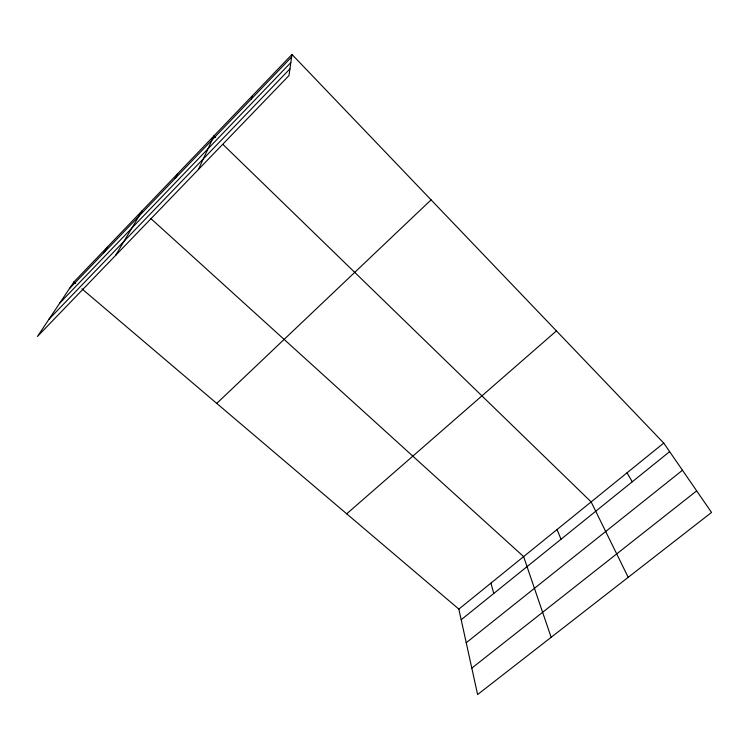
<?xml version="1.0" encoding="UTF-8"?>
<svg xmlns="http://www.w3.org/2000/svg" width="749" height="749" viewBox="0 0 749 749"><rect width="100%" height="100%" fill="white"/><g stroke="black" fill="none" stroke-linecap="round" stroke-linejoin="round"><path stroke-width="1.12" d="M291.979 54.452L288.992 75.555L37.45 336.46L73.87 281.998L291.979 54.452L663.736 443.071L711.55 512.438L477.609 694.548L458.856 609.106L81.894 288.814M251.346 98.98L252.488 95.657M198.382 169.536L214.036 135.766L215.684 137.367M175.097 178.477L177.672 173.712M115.599 255.409L142.207 210.703M103.774 252.834L107.622 246.796M69.442 288.627L291.623 56.99M59.751 303.12L290.827 62.57M48.91 319.327L289.938 68.861M216.751 403.393L431.078 199.861M346.703 513.814L556.432 330.899M458.856 609.106L663.736 443.071M461.187 619.741L669.643 451.638M466.234 642.754L682.47 470.25M471.804 668.127L696.682 490.867M73.87 281.998L75.658 283.515M150.867 218.558L523.626 556.619L551.142 637.296M223.071 144.538L591.13 501.905L628.205 577.31M627.035 472.806L632.268 481.776M557.022 529.543L561.02 539.233M490.904 583.134L493.769 593.461"/></g></svg>
